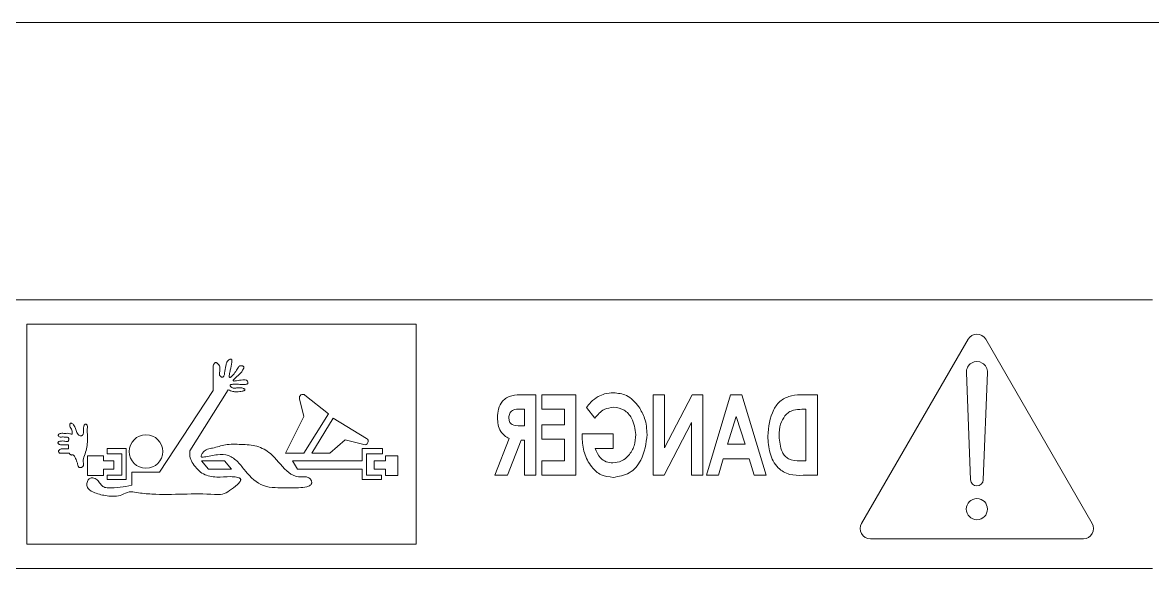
# Model space of a CAD drawing. Header units: feet. Extents: x -21 to 5170, y -254 to 1413.
# Drawn here: x 1834.267 to 1836.803, y 49.678 to 50.904 of the extents above; entities that cross this region are included whole.
import ezdxf

# ---------------------------------------------------------------- set-up
doc = ezdxf.new("R2010")
doc.units = ezdxf.units.FT
doc.header["$MEASUREMENT"] = 0
doc.layers.add('ATI CENTER SUPPORT', color=7, linetype='Continuous')

msp = doc.modelspace()

# ---------------------------------------------------------------- linework, layer by layer
at = {"layer": 'ATI CENTER SUPPORT', "color": 8, "linetype": 'Continuous', "lineweight": 15}
for p, q in [((1805.32588, 50.90399), (1838.84262, 50.90399)), ((1832.8161, 50.28096), (1836.80275, 50.28096)), ((1834.27667, 50.22635), (1834.27667, 49.73253)), ((1835.15035, 50.22635), (1834.27667, 50.22635)), ((1835.15035, 50.22635), (1835.15035, 49.73253)), ((1836.15013, 49.77883), (1836.38918, 50.19288)), ((1836.42866, 50.19288), (1836.66771, 49.77883)), ((1834.69462, 50.07781), (1834.69462, 50.13112)), ((1836.39469, 49.87704), (1836.38519, 50.11788)), ((1836.43264, 50.11788), (1836.42315, 49.87704)), ((1834.5746, 49.89397), (1834.69462, 50.07781)), ((1834.64263, 49.94233), (1834.72881, 50.07892)), ((1834.8987, 50.01882), (1834.88875, 50.05922)), ((1834.90098, 50.06707), (1834.95415, 50.0248)), ((1835.41878, 50.068), (1835.38961, 50.068)), ((1835.41878, 49.88709), (1835.41878, 50.068)), ((1835.50901, 50.068), (1835.43246, 50.068)), ((1835.43246, 50.068), (1835.43246, 50.03553)), ((1835.50901, 49.88709), (1835.50901, 50.068)), ((1835.68249, 50.068), (1835.68249, 49.88709)), ((1835.70801, 50.068), (1835.68249, 50.068)), ((1835.70801, 49.94896), (1835.70801, 50.068)), ((1835.76976, 50.068), (1835.70801, 49.94896)), ((1835.79382, 50.068), (1835.76976, 50.068)), ((1835.79382, 49.88709), (1835.79382, 50.068)), ((1835.85628, 50.068), (1835.80171, 49.88709)), ((1835.88162, 50.068), (1835.85628, 50.068)), ((1835.93623, 49.88709), (1835.88162, 50.068)), ((1836.05081, 50.068), (1836.01913, 50.068)), ((1836.05081, 49.88709), (1836.05081, 50.068)), ((1834.95415, 50.0248), (1834.89878, 49.93676)), ((1835.38497, 50.03553), (1835.39327, 50.03553)), ((1835.39327, 50.03553), (1835.39327, 49.99842)), ((1835.43246, 50.03553), (1835.48349, 50.03553)), ((1835.48349, 50.03553), (1835.48349, 50.00074)), ((1835.53254, 50.03923), (1835.55164, 50.01571)), ((1836.01583, 50.03553), (1836.02529, 50.03553)), ((1836.02529, 50.03553), (1836.02529, 49.91957)), ((1834.85758, 49.93676), (1834.8987, 50.01882)), ((1834.91609, 49.93676), (1834.96409, 50.01566)), ((1834.96409, 50.01566), (1835.03915, 49.97)), ((1835.48349, 50.00074), (1835.43246, 50.00074)), ((1835.43246, 50.00074), (1835.43246, 49.96827)), ((1835.70673, 49.88709), (1835.76831, 50.00578)), ((1835.76831, 50.00578), (1835.76831, 49.88709)), ((1835.84925, 49.95668), (1835.86897, 50.01948)), ((1835.86897, 50.01948), (1835.88872, 49.95668)), ((1835.39327, 49.99842), (1835.38377, 49.99842)), ((1835.52287, 49.97987), (1835.52269, 49.97215)), ((1835.59227, 49.97987), (1835.52287, 49.97987)), ((1835.59227, 49.9474), (1835.59227, 49.97987)), ((1834.99147, 49.96703), (1834.95699, 49.93676)), ((1835.0332, 49.95601), (1834.99147, 49.96703)), ((1835.35935, 49.96965), (1835.32717, 49.88709)), ((1835.35572, 49.88709), (1835.38642, 49.96595)), ((1835.38642, 49.96595), (1835.39327, 49.96595)), ((1835.39327, 49.96595), (1835.39327, 49.88709)), ((1835.43246, 49.96827), (1835.48349, 49.96827)), ((1835.48349, 49.96827), (1835.48349, 49.91957)), ((1835.88872, 49.95668), (1835.84925, 49.95668)), ((1834.37189, 49.93676), (1834.35041, 49.93676)), ((1834.41265, 49.88677), (1834.41265, 49.93073)), ((1834.41265, 49.93073), (1834.44862, 49.93073)), ((1834.44862, 49.93073), (1834.44862, 49.91971)), ((1834.45741, 49.94761), (1834.49989, 49.94761)), ((1834.45741, 49.93515), (1834.45741, 49.94761)), ((1834.48976, 49.93515), (1834.45741, 49.93515)), ((1834.48976, 49.88752), (1834.48976, 49.93515)), ((1834.49989, 49.94761), (1834.49989, 49.87746)), ((1834.89878, 49.93676), (1834.85758, 49.93676)), ((1834.95699, 49.93676), (1834.91609, 49.93676)), ((1835.02905, 49.94761), (1835.02905, 49.91971)), ((1835.07477, 49.94761), (1835.02905, 49.94761)), ((1835.03898, 49.88752), (1835.03898, 49.93515)), ((1835.03898, 49.93515), (1835.07477, 49.93515)), ((1835.07477, 49.93515), (1835.07477, 49.94761)), ((1835.08206, 49.93073), (1835.1093, 49.93073)), ((1835.08206, 49.91971), (1835.08206, 49.93073)), ((1835.1093, 49.93073), (1835.1093, 49.88677)), ((1835.55233, 49.9474), (1835.59227, 49.9474)), ((1835.82903, 49.88709), (1835.83983, 49.9242)), ((1835.83983, 49.9242), (1835.89814, 49.9242)), ((1835.89814, 49.9242), (1835.90894, 49.88709)), ((1834.44862, 49.91971), (1834.47216, 49.91971)), ((1834.44862, 49.90107), (1834.44862, 49.88677)), ((1834.47216, 49.90107), (1834.44862, 49.90107)), ((1834.47216, 49.91971), (1834.47216, 49.90107)), ((1834.66864, 49.91971), (1834.68439, 49.90107)), ((1834.72057, 49.91971), (1834.66864, 49.91971)), ((1834.68439, 49.90107), (1834.73632, 49.90107)), ((1834.73632, 49.90107), (1834.72057, 49.91971)), ((1834.87284, 49.91971), (1834.8845, 49.90107)), ((1835.02905, 49.91971), (1834.87284, 49.91971)), ((1834.8845, 49.90107), (1835.02905, 49.90107)), ((1835.02905, 49.90107), (1835.02905, 49.87746)), ((1835.0561, 49.91971), (1835.08206, 49.91971)), ((1835.0561, 49.90107), (1835.0561, 49.91971)), ((1835.08206, 49.90107), (1835.0561, 49.90107)), ((1835.08206, 49.88677), (1835.08206, 49.90107)), ((1835.48349, 49.91957), (1835.43246, 49.91957)), ((1835.43246, 49.91957), (1835.43246, 49.88709)), ((1836.02529, 49.91957), (1836.01232, 49.91957)), ((1834.44862, 49.88677), (1834.41265, 49.88677)), ((1834.45741, 49.88752), (1834.48976, 49.88752)), ((1834.45741, 49.87746), (1834.45741, 49.88752)), ((1834.49989, 49.87746), (1834.45741, 49.87746)), ((1834.5746, 49.89397), (1834.51235, 49.89397)), ((1834.51235, 49.89397), (1834.51235, 49.8647)), ((1835.02905, 49.87746), (1835.07276, 49.87746)), ((1835.07276, 49.88752), (1835.03898, 49.88752)), ((1835.07276, 49.87746), (1835.07276, 49.88752)), ((1835.1093, 49.88677), (1835.08206, 49.88677)), ((1835.32717, 49.88709), (1835.35572, 49.88709)), ((1835.39327, 49.88709), (1835.41878, 49.88709)), ((1835.43246, 49.88709), (1835.50901, 49.88709)), ((1835.68249, 49.88709), (1835.70673, 49.88709)), ((1835.76831, 49.88709), (1835.79382, 49.88709)), ((1835.80171, 49.88709), (1835.82903, 49.88709)), ((1835.90894, 49.88709), (1835.93623, 49.88709)), ((1836.01866, 49.88709), (1836.05081, 49.88709)), ((1835.15035, 49.73253), (1834.27667, 49.73253)), ((1836.64797, 49.74465), (1836.16986, 49.74465)), ((1832.8161, 49.67792), (1836.80275, 49.67792))]:
    msp.add_line(p, q, dxfattribs=at)
for centre, radius in [((1834.54414, 49.94043), 0.03764), ((1836.40892, 49.81112), 0.02374)]:
    msp.add_circle(centre, radius, dxfattribs=at)
for centre, radius, start, end in [((1836.40892, 50.18149), 0.02279, 30.00173, 149.99827), ((1836.40892, 50.11881), 0.02374, 357.74569, 182.25431), ((1834.8962, 50.06106), 0.00768, 51.50873, 193.82917), ((1835.03516, 49.96344), 0.00768, 255.21483, 58.68563), ((1836.40892, 49.8776), 0.01424, 182.25105, 357.74895), ((1836.16987, 49.76744), 0.02279, 150, 269.99035), ((1836.64797, 49.76744), 0.02279, 269.99827, 30)]:
    msp.add_arc(centre, radius, start, end, dxfattribs=at)
for points, knots in [([(1834.69462, 50.13112), (1834.69492, 50.13238), (1834.69545, 50.13461), (1834.69663, 50.13727), (1834.69788, 50.13894), (1834.69914, 50.13993), (1834.70058, 50.14035), (1834.70209, 50.14016), (1834.70354, 50.13947), (1834.7068, 50.13689), (1834.71025, 50.13096), (1834.71057, 50.12198), (1834.70851, 50.11555), (1834.70964, 50.11123), (1834.71099, 50.10942), (1834.71288, 50.10812), (1834.71478, 50.10746), (1834.71643, 50.1075), (1834.71761, 50.10814), (1834.71847, 50.10921), (1834.71983, 50.11194), (1834.72131, 50.12008), (1834.72301, 50.13032), (1834.72504, 50.14177), (1834.73008, 50.14666), (1834.73379, 50.14787), (1834.73499, 50.14801), (1834.73602, 50.1477), (1834.7367, 50.14683), (1834.73701, 50.14561), (1834.7371, 50.14371), (1834.73617, 50.13615), (1834.73399, 50.126), (1834.73174, 50.11539), (1834.73098, 50.1102), (1834.73111, 50.10807), (1834.73145, 50.10732), (1834.73174, 50.10702), (1834.73214, 50.10687), (1834.7326, 50.10687), (1834.73344, 50.1071), (1834.73528, 50.10821), (1834.73981, 50.11249), (1834.7459, 50.11986), (1834.74958, 50.12822), (1834.75365, 50.13245), (1834.75676, 50.13344), (1834.75955, 50.13323), (1834.7617, 50.13255), (1834.76304, 50.13178), (1834.7639, 50.13061), (1834.76402, 50.12919), (1834.76368, 50.1277), (1834.75904, 50.1174), (1834.74924, 50.10969), (1834.74068, 50.1019), (1834.73976, 50.10065), (1834.73957, 50.10009), (1834.73957, 50.0998), (1834.73966, 50.09955), (1834.73985, 50.09936), (1834.74011, 50.09921), (1834.74078, 50.09896), (1834.74319, 50.09878), (1834.7502, 50.09957), (1834.75792, 50.10126), (1834.76517, 50.10174), (1834.76837, 50.10126), (1834.77072, 50.09999), (1834.77222, 50.09828), (1834.77301, 50.09646), (1834.77318, 50.09485), (1834.77291, 50.09364), (1834.77204, 50.09266), (1834.76905, 50.09128), (1834.76214, 50.09111), (1834.75171, 50.09151), (1834.74236, 50.09154), (1834.73651, 50.09142), (1834.73465, 50.09099), (1834.73377, 50.0906), (1834.73318, 50.09003), (1834.73298, 50.08929), (1834.73311, 50.08848), (1834.73366, 50.08723), (1834.73497, 50.08566), (1834.73714, 50.08407), (1834.74137, 50.08243), (1834.74799, 50.08357), (1834.7552, 50.08352), (1834.76098, 50.08333), (1834.76402, 50.08173), (1834.76545, 50.08063), (1834.76608, 50.07971), (1834.76625, 50.07917), (1834.76618, 50.07864), (1834.76568, 50.07797), (1834.76454, 50.07735), (1834.76248, 50.07665), (1834.75913, 50.07588), (1834.75396, 50.07475), (1834.74701, 50.0739), (1834.73817, 50.07538), (1834.73221, 50.07764), (1834.72881, 50.07892)], [0, 0, 0, 0, 0.0101068, 0.0177842, 0.02246, 0.026272, 0.0300623, 0.0338124, 0.0378876, 0.0424077, 0.0660165, 0.0881151, 0.1110893, 0.1165311, 0.1221951, 0.1283072, 0.1341428, 0.1375823, 0.1408095, 0.1442676, 0.1481187, 0.1644923, 0.2079201, 0.2300214, 0.2535388, 0.2572442, 0.2603322, 0.2628364, 0.2652717, 0.2685264, 0.2725148, 0.2800217, 0.3277026, 0.3534118, 0.3644178, 0.3685483, 0.3697227, 0.3707292, 0.3717669, 0.3729193, 0.3742748, 0.3785016, 0.3894076, 0.4227473, 0.4521804, 0.459777, 0.4675635, 0.4767024, 0.4811478, 0.4850991, 0.4885129, 0.4919407, 0.495861, 0.5003316, 0.5796402, 0.5876612, 0.5906684, 0.591527, 0.5922422, 0.5928678, 0.5935329, 0.5943061, 0.595201, 0.5990457, 0.612885, 0.6501328, 0.660369, 0.6693786, 0.6749506, 0.6807278, 0.6868454, 0.6901028, 0.6931484, 0.6962613, 0.699904, 0.7184101, 0.7487959, 0.7818802, 0.7911324, 0.7941852, 0.7967294, 0.7985679, 0.800356, 0.8024244, 0.8048911, 0.8109321, 0.8180429, 0.8257327, 0.8455932, 0.8683947, 0.8828377, 0.8893468, 0.8949454, 0.896606, 0.8980013, 0.8992517, 0.900608, 0.9043227, 0.9091502, 0.9175783, 0.9309902, 0.9504403, 0.9716697, 1, 1, 1, 1]), ([(1835.38961, 50.068), (1835.38127, 50.06805), (1835.36476, 50.06815), (1835.34344, 50.05599), (1835.33427, 50.03607), (1835.3334, 50.02311), (1835.33297, 50.01662)], [0, 0, 0, 0, 0.2818355, 0.5580839, 0.7787183, 1, 1, 1, 1]), ([(1835.55897, 50.06409), (1835.55332, 50.06021), (1835.54321, 50.05326), (1835.53581, 50.04352), (1835.53254, 50.03923)], [0, 0, 0, 0, 0.5592803, 1, 1, 1, 1]), ([(1835.59332, 50.07264), (1835.5866, 50.0722), (1835.5746, 50.07142), (1835.56375, 50.06633), (1835.55897, 50.06409)], [0, 0, 0, 0, 0.5596901, 1, 1, 1, 1]), ([(1835.65033, 50.04101), (1835.6418, 50.051), (1835.62657, 50.06886), (1835.60349, 50.07149), (1835.59332, 50.07264)], [0, 0, 0, 0, 0.5593872, 1, 1, 1, 1]), ([(1836.01913, 50.068), (1836.01038, 50.06778), (1835.99295, 50.06734), (1835.96784, 50.05692), (1835.9446, 50.0253), (1835.94159, 49.99574), (1835.93948, 49.97501)], [0, 0, 0, 0, 0.1879073, 0.37412121, 0.56114536, 1, 1, 1, 1]), ([(1835.35848, 50.01705), (1835.35882, 50.02018), (1835.35934, 50.02488), (1835.36293, 50.03005), (1835.37033, 50.03593), (1835.37847, 50.03571), (1835.38497, 50.03553)], [0, 0, 0, 0, 0.2497233, 0.3754399, 0.5009659, 1, 1, 1, 1]), ([(1835.55164, 50.01571), (1835.55797, 50.02318), (1835.56926, 50.03649), (1835.58635, 50.03905), (1835.59386, 50.04017)], [0, 0, 0, 0, 0.5606051, 1, 1, 1, 1]), ([(1835.59386, 50.04017), (1835.60204, 50.03876), (1835.61844, 50.03594), (1835.63882, 50.01236), (1835.6416, 49.99132), (1835.64329, 49.97849)], [0, 0, 0, 0, 0.2792754, 0.5602916, 1, 1, 1, 1]), ([(1835.66881, 49.97846), (1835.66798, 49.99096), (1835.66651, 50.01329), (1835.65527, 50.03253), (1835.65033, 50.04101)], [0, 0, 0, 0, 0.5598373, 1, 1, 1, 1]), ([(1835.97804, 50.02104), (1835.98081, 50.02381), (1835.98638, 50.02937), (1835.99964, 50.03464), (1836.00969, 50.03519), (1836.01583, 50.03553)], [0, 0, 0, 0, 0.27975773, 0.55985313, 1, 1, 1, 1]), ([(1834.35041, 49.93676), (1834.34993, 49.93719), (1834.34908, 49.93797), (1834.34824, 49.93932), (1834.34791, 49.94066), (1834.34813, 49.94197), (1834.34912, 49.94359), (1834.35194, 49.94571), (1834.35722, 49.94738), (1834.36277, 49.94654), (1834.36667, 49.94617), (1834.36857, 49.94634), (1834.36955, 49.94662), (1834.37029, 49.94718), (1834.37068, 49.94846), (1834.37026, 49.95042), (1834.37017, 49.95245), (1834.37015, 49.95402), (1834.37002, 49.95488), (1834.36952, 49.95549), (1834.36878, 49.95573), (1834.36741, 49.95581), (1834.36445, 49.95522), (1834.35856, 49.95577), (1834.35235, 49.95472), (1834.34847, 49.95721), (1834.34741, 49.95837), (1834.34684, 49.95939), (1834.3466, 49.96012), (1834.3466, 49.96083), (1834.34699, 49.96168), (1834.34802, 49.96248), (1834.3499, 49.96327), (1834.35295, 49.96395), (1834.3589, 49.96471), (1834.36424, 49.96265), (1834.36876, 49.96323), (1834.3701, 49.96433), (1834.37077, 49.966), (1834.37101, 49.96781), (1834.37085, 49.96959), (1834.37037, 49.97112), (1834.36929, 49.97252), (1834.36726, 49.97299), (1834.36298, 49.97244), (1834.35819, 49.9735), (1834.35321, 49.97289), (1834.34994, 49.97318), (1834.3481, 49.975), (1834.34733, 49.97653), (1834.3473, 49.97769), (1834.34782, 49.97864), (1834.34863, 49.97939), (1834.35041, 49.98048), (1834.35507, 49.98192), (1834.36288, 49.98075), (1834.37093, 49.98199), (1834.37526, 49.97949), (1834.37678, 49.97912), (1834.37737, 49.97915), (1834.37786, 49.97942), (1834.37822, 49.97988), (1834.37845, 49.98049), (1834.37869, 49.98166), (1834.37862, 49.98614), (1834.37683, 49.99161), (1834.37318, 49.99659), (1834.37285, 50.00007), (1834.37364, 50.00246), (1834.37448, 50.00386), (1834.37573, 50.00444), (1834.37745, 50.00419), (1834.3795, 50.00278), (1834.38206, 50.00013), (1834.38509, 49.99502), (1834.38798, 49.98761), (1834.38987, 49.98024), (1834.3937, 49.97669), (1834.39618, 49.97579), (1834.39856, 49.97558), (1834.40063, 49.97606), (1834.40215, 49.97751), (1834.40308, 49.97944), (1834.40475, 49.9859), (1834.40359, 49.99292), (1834.40518, 49.99955), (1834.40644, 50.0011), (1834.40763, 50.00197), (1834.4091, 50.00212), (1834.41044, 50.00149), (1834.41159, 50.00048), (1834.41327, 49.99813), (1834.41282, 49.99371), (1834.41216, 49.9875), (1834.4129, 49.97785), (1834.41331, 49.96001), (1834.40985, 49.94012), (1834.40247, 49.92324), (1834.40389, 49.9143), (1834.40408, 49.90969), (1834.40303, 49.9074), (1834.40142, 49.90593), (1834.39919, 49.90486), (1834.39702, 49.90435), (1834.3954, 49.90432), (1834.39439, 49.90451), (1834.39356, 49.90495), (1834.39262, 49.90596), (1834.39187, 49.908), (1834.391, 49.91201), (1834.38917, 49.91862), (1834.38634, 49.92497), (1834.38364, 49.92969), (1834.38225, 49.9316), (1834.38105, 49.93258), (1834.3801, 49.93295), (1834.37867, 49.93295), (1834.37724, 49.93245), (1834.37566, 49.93291), (1834.37451, 49.93366), (1834.3732, 49.93496), (1834.37237, 49.9361), (1834.37189, 49.93676)], [0, 0, 0, 0, 0.0048115, 0.0085985, 0.0117303, 0.0149514, 0.0182691, 0.0256793, 0.0408382, 0.0583193, 0.0671387, 0.0700954, 0.072607, 0.0746633, 0.0767425, 0.0822211, 0.0893887, 0.0919368, 0.0940361, 0.0957132, 0.0975241, 0.0996797, 0.1059767, 0.1198584, 0.1443198, 0.1491111, 0.1538084, 0.1559278, 0.1578246, 0.1595131, 0.1611494, 0.1646581, 0.1689264, 0.1763731, 0.1879774, 0.2133663, 0.2173922, 0.2212585, 0.225664, 0.230542, 0.234905, 0.2389339, 0.2424515, 0.2475792, 0.2535177, 0.2748635, 0.2830704, 0.2913611, 0.2982164, 0.3013338, 0.3040592, 0.3064837, 0.309201, 0.312237, 0.3221079, 0.3447952, 0.3710282, 0.3796439, 0.381316, 0.382711, 0.3839882, 0.3853712, 0.3869772, 0.3888528, 0.3942656, 0.4202971, 0.4302081, 0.4400301, 0.4448644, 0.4490407, 0.4517753, 0.4546355, 0.4615829, 0.4699208, 0.482189, 0.5055608, 0.5300712, 0.5366963, 0.5438235, 0.549376, 0.5544191, 0.559246, 0.5645049, 0.57028, 0.6089954, 0.6162851, 0.6201281, 0.6237095, 0.6270387, 0.6305914, 0.6344886, 0.6384437, 0.6517643, 0.6651856, 0.6861056, 0.7235993, 0.7988568, 0.8365412, 0.8566829, 0.8659827, 0.8703471, 0.875056, 0.881964, 0.8886664, 0.8915942, 0.8940793, 0.8962775, 0.898453, 0.904277, 0.912182, 0.9292918, 0.9554742, 0.9639771, 0.9700101, 0.9730905, 0.9754228, 0.9774698, 0.9837125, 0.9862312, 0.989467, 0.9939047, 1, 1, 1, 1]), ([(1835.33297, 50.01662), (1835.33322, 50.01126), (1835.33372, 50.00056), (1835.3392, 49.9864), (1835.34822, 49.97569), (1835.35564, 49.97166), (1835.35935, 49.96965)], [0, 0, 0, 0, 0.2804041, 0.5600625, 0.7799401, 1, 1, 1, 1]), ([(1835.38377, 49.99842), (1835.37748, 49.99846), (1835.3696, 49.99851), (1835.36211, 50.00401), (1835.35894, 50.00936), (1835.35866, 50.01398), (1835.35848, 50.01705)], [0, 0, 0, 0, 0.4989007, 0.6242206, 0.7496714, 1, 1, 1, 1]), ([(1835.96499, 49.97559), (1835.96532, 49.98474), (1835.96591, 50.00105), (1835.97433, 50.01494), (1835.97804, 50.02104)], [0, 0, 0, 0, 0.5606698, 1, 1, 1, 1]), ([(1835.64329, 49.97849), (1835.64263, 49.96997), (1835.6413, 49.95294), (1835.6291, 49.93209), (1835.61197, 49.91743), (1835.59857, 49.91576), (1835.59187, 49.91493)], [0, 0, 0, 0, 0.2805437, 0.56059, 0.7804524, 1, 1, 1, 1]), ([(1835.59263, 49.88246), (1835.60539, 49.88453), (1835.63094, 49.8887), (1835.66227, 49.92578), (1835.66633, 49.95848), (1835.66881, 49.97846)], [0, 0, 0, 0, 0.2793192, 0.5596829, 1, 1, 1, 1]), ([(1835.93948, 49.97501), (1835.9404, 49.96229), (1835.94224, 49.93692), (1835.95836, 49.90347), (1835.98837, 49.88649), (1836.00851, 49.88689), (1836.01866, 49.88709)], [0, 0, 0, 0, 0.2812261, 0.5608997, 0.7785988, 1, 1, 1, 1]), ([(1836.01232, 49.91957), (1836.00312, 49.91972), (1835.99028, 49.91992), (1835.9778, 49.93032), (1835.96727, 49.94676), (1835.96599, 49.96296), (1835.96499, 49.97559)], [0, 0, 0, 0, 0.3133014, 0.436808, 0.5607672, 1, 1, 1, 1]), ([(1834.67016, 49.92778), (1834.67183, 49.92795), (1834.68342, 49.92913), (1834.70252, 49.93428), (1834.73027, 49.93364), (1834.75176, 49.91745), (1834.77157, 49.88946), (1834.80585, 49.85661), (1834.85206, 49.85991), (1834.88409, 49.8586), (1834.9006, 49.85994), (1834.90909, 49.86258), (1834.91254, 49.86433), (1834.91493, 49.86655), (1834.91608, 49.86912), (1834.91615, 49.8718), (1834.91523, 49.87507), (1834.91328, 49.87858), (1834.90902, 49.88247), (1834.90185, 49.88407), (1834.8918, 49.88357), (1834.87619, 49.88422), (1834.8507, 49.90286), (1834.83074, 49.93421), (1834.79317, 49.95521), (1834.75775, 49.95627), (1834.72386, 49.95805), (1834.69973, 49.94878), (1834.68209, 49.94656), (1834.67302, 49.94087), (1834.66936, 49.9346), (1834.66821, 49.93128), (1834.6681, 49.92983), (1834.6682, 49.92909), (1834.66847, 49.92851), (1834.66891, 49.92811), (1834.6695, 49.92787), (1834.66993, 49.92781), (1834.67016, 49.92778)], [0, 0, 0, 0, 0.00884615, 0.06143165, 0.1046416, 0.14948312, 0.19641153, 0.28831128, 0.38071755, 0.4269723, 0.45937573, 0.46703798, 0.4737852, 0.47964182, 0.48382713, 0.48832889, 0.49345878, 0.50161744, 0.50921037, 0.52320794, 0.5386775, 0.56276269, 0.60362748, 0.69749083, 0.75770385, 0.82100147, 0.88260238, 0.93459964, 0.95513702, 0.97601433, 0.98805602, 0.9928381, 0.99437721, 0.99570153, 0.99670947, 0.99769322, 0.99876933, 1, 1, 1, 1]), ([(1835.52269, 49.97215), (1835.52377, 49.96035), (1835.52592, 49.93675), (1835.54122, 49.90702), (1835.56459, 49.88576), (1835.58329, 49.88356), (1835.59263, 49.88246)], [0, 0, 0, 0, 0.2805951, 0.5609755, 0.7805729, 1, 1, 1, 1]), ([(1834.51235, 49.8647), (1834.49502, 49.86139), (1834.47444, 49.85746), (1834.44893, 49.85978), (1834.44138, 49.86819), (1834.43559, 49.87743), (1834.42721, 49.88147), (1834.4214, 49.88137), (1834.41822, 49.88043), (1834.41552, 49.87847), (1834.41328, 49.87535), (1834.41173, 49.8712), (1834.41122, 49.86636), (1834.41188, 49.8616), (1834.41645, 49.85356), (1834.43269, 49.84562), (1834.45812, 49.83988), (1834.48585, 49.83922), (1834.50582, 49.85182), (1834.52919, 49.84696), (1834.56894, 49.84334), (1834.62812, 49.84503), (1834.68009, 49.84577), (1834.71615, 49.84311), (1834.73314, 49.85348), (1834.74631, 49.86305), (1834.75458, 49.87144), (1834.75664, 49.87563), (1834.75677, 49.87758), (1834.7564, 49.87886), (1834.75552, 49.87993), (1834.75423, 49.8808), (1834.75165, 49.88194), (1834.74488, 49.88343), (1834.7282, 49.88489), (1834.70337, 49.88161), (1834.67106, 49.88735), (1834.65274, 49.90738), (1834.64193, 49.92619), (1834.64239, 49.9369), (1834.64263, 49.94233)], [0, 0, 0, 0, 0.0833586, 0.0990282, 0.1153797, 0.1335672, 0.1504092, 0.1556521, 0.1606868, 0.1657177, 0.1710147, 0.1785272, 0.1862407, 0.1937035, 0.2007254, 0.2287838, 0.2733805, 0.3255767, 0.3531219, 0.3785708, 0.432983, 0.543241, 0.6537503, 0.6809139, 0.7084853, 0.7439332, 0.7581943, 0.7632616, 0.7653373, 0.7672818, 0.7693394, 0.7717248, 0.7745196, 0.7825656, 0.8041063, 0.8528136, 0.9005251, 0.9507547, 0.9749748, 1, 1, 1, 1]), ([(1835.59187, 49.91493), (1835.5867, 49.91538), (1835.57637, 49.91629), (1835.56075, 49.92756), (1835.55553, 49.93987), (1835.55233, 49.9474)], [0, 0, 0, 0, 0.2802486, 0.5598967, 1, 1, 1, 1])]:
    msp.add_open_spline(points, degree=3, knots=knots, dxfattribs=at)

doc.saveas('drawing.dxf')
